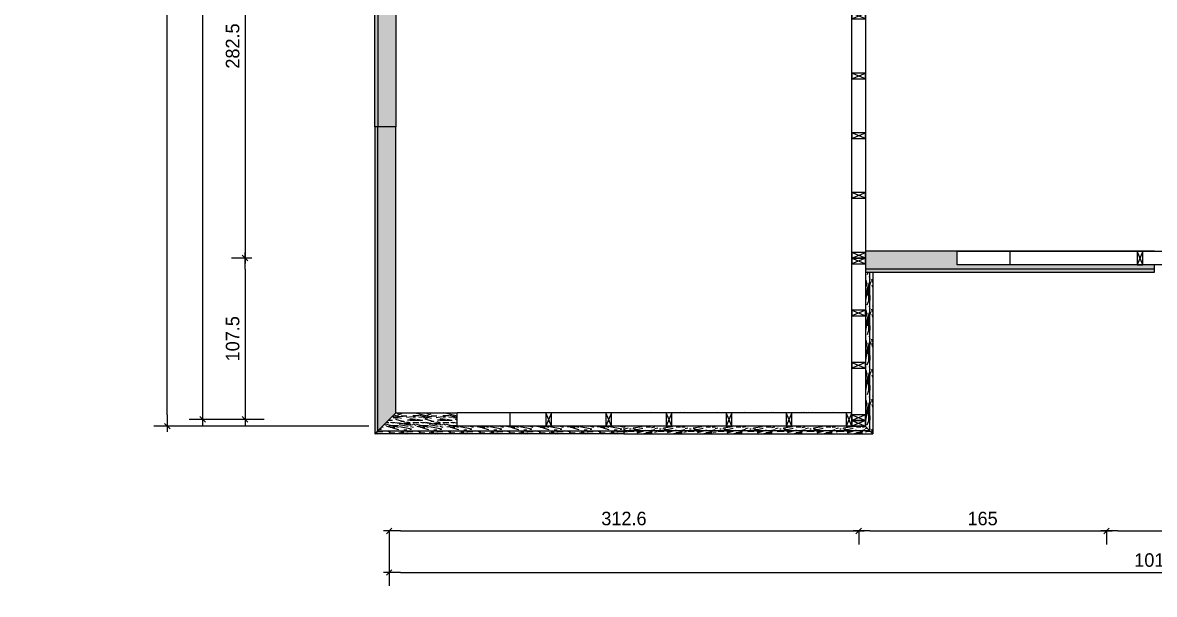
# Model space of a CAD drawing. Header units: millimetres. Extents: x 19458 to 19711, y 4351 to 4752.
# Drawn here: x 19509.99 to 19517.52, y 4514.67 to 4518.48 of the extents above; entities that cross this region are included whole.
import ezdxf

# ---------------------------------------------------------------- set-up
doc = ezdxf.new("R2010")
doc.units = ezdxf.units.MM
doc.set_wipeout_variables(frame=1)
for name, color, linetype in [('0 @ 0.5', 7, 'Continuous'), ('BOTAGUAS', 8, 'Continuous'), ('cotas', 1, 'Continuous'), ('cotas @ 400', 1, 'Continuous'), ('cotas @ 500', 1, 'Continuous'), ('PANELES PARED', 8, 'Continuous')]:
    doc.layers.add(name, color=color, linetype=linetype)
doc.styles.add('century gothic', font='GOTHIC.TTF')
doc.styles.add('COTAS SMC', font='GOTHIC.TTF')
doc.dimstyles.new('ANOTATIVE 100 SMCONSTRUCCIONES', dxfattribs={"dimscale": 0, "dimtxt": 0.18, "dimasz": 0.15, "dimexe": 0.18, "dimexo": 0.09, "dimgap": 0.1, "dimtad": 1, "dimzin": 0, "dimdsep": 46, "dimtxsty": 'century gothic', "dimblk1": 'FLECHA1', "dimblk2": 'FLECHA1', "dimsah": 1, "dimcen": 0.18, "dimdle": 0.075, "dimclrd": 1, "dimclre": 1, "dimclrt": 2, "dimaunit": 1, "dimadec": 0, "dimazin": 0, "dimtfac": 0.75, "dimtix": 1, "dimtmove": 2, "dimatfit": 3, "dimfxl": 0.09, "dimtvp": 1.5, "dimtfill": 1, "dimtolj": 1, "dimtzin": 0, "dimarcsym": 0})
doc.dimstyles.new('ANOTATIVE CM SMCONSTRUCCIONES', dxfattribs={"dimscale": 0, "dimtxt": 0.18, "dimasz": 0.15, "dimexe": 0.18, "dimexo": 0.18, "dimgap": 0.07, "dimtad": 1, "dimdec": 1, "dimlfac": 100, "dimdsep": 46, "dimtxsty": 'century gothic', "dimblk1": 'FLECHA1', "dimblk2": 'FLECHA1', "dimsah": 1, "dimcen": 0.18, "dimdle": 0.075, "dimclrd": 1, "dimclre": 1, "dimclrt": 2, "dimaunit": 1, "dimadec": 0, "dimazin": 2, "dimtfac": 0.75, "dimtdec": 1, "dimtix": 1, "dimtmove": 2, "dimatfit": 3, "dimfxl": 0.09, "dimtvp": 1.5, "dimtfill": 1, "dimtolj": 1, "dimtzin": 0, "dimarcsym": 0})
doc.dimstyles.new('PIES SMCONSTRUCCIONES', dxfattribs={"dimscale": 0, "dimtxt": 0.18, "dimasz": 0.2, "dimexe": 0.18, "dimexo": 0, "dimgap": 0.1, "dimtad": 1, "dimdec": 0, "dimlfac": 39.370079, "dimzin": 0, "dimdsep": 46, "dimlunit": 4, "dimtxsty": 'COTAS SMC', "dimblk1": 'FLECHA1', "dimblk2": 'FLECHA1', "dimsah": 1, "dimcen": 0.2, "dimdle": 0.075, "dimclrd": 1, "dimclre": 1, "dimclrt": 2, "dimaunit": 1, "dimadec": 0, "dimazin": 0, "dimtfac": 0.75, "dimtdec": 0, "dimtix": 1, "dimtmove": 2, "dimatfit": 3, "dimfxl": 0.09, "dimtvp": 1.5, "dimtfill": 1, "dimtolj": 1, "dimtzin": 0, "dimarcsym": 0})
pattern_1 = [(0, (31.14303, 0.156), (0, 0.2), [0.04, -0.16]), (8.9726, (31.145034, 0.048), (1.200000005876, 0.199999525118), [0.0384708, -3.8086058]), (5.7105, (31.143034, 0.06), (1.800000034755, 0.19999710144), [0.0401996, -1.9697752]), (344.5779, (31.1430343, 0.12), (2.1999999038893, -0.5999974677634), [0.0601664, -5.9564754]), (353.6599, (31.147034, 0.186), (0.200000063208, 4.086e-07), [0.0362216, -1.7748552]), (345.0686, (31.153034, 0.072), (0.799999998317, -0.199999673879), [0.0310484, -3.0737864]), (348.6901, (31.083034, 0.188), (0.2000000583, 7.413e-08), [0.0815844, -0.9382194]), (5.7105, (31.145034, 0.03), (1.800000034755, 0.19999710144), [0.0200998, -1.989875]), (0, (31.14303, 0.114), (0, 0.2), [0.02, -0.18]), (0, (31.10303, 0.138), (0, 0.2), [0.06, -0.14]), (11.3099, (31.143034, 0.168), (0.79999995433, 0.19999948721), [0.020396, -0.9994078]), (2.7263, (31.123034, 0.094), (4.0000000589947, 0.1999992035454), [0.0420476, -4.1627116]), (352.4054, (31.133034, 0.088), (1.599999971597, -0.19999873671), [0.0302654, -2.9962834]), (0, (31.12303, 0.012), (0, 0.2), [0.04, -0.16]), (358.8309, (31.1030343, 0.002), (0.2000000366479, 1.5360345e-07), [0.0980204, -9.70402]), (0, (31.10303, 0.152), (0, 0.2), [0.02, -0.18]), (0, (31.12303, 0.168), (0, 0.2), [0.02, -0.18]), (0, (31.03303, 0.186), (0, 0.2), [0.03, -0.17]), (350.5377, (31.087034, 0.196), (0.200000015444, 7.752e-08), [0.0608276, -1.1557248]), (0, (31.02303, 0.196), (0, 0.2), [0.04, -0.16]), (0, (31.00103, 0.016), (0, 0.2), [0.022, -0.178]), (0, (31.10303, 0.026), (0, 0.2), [0.02, -0.18]), (0, (31.00103, 0.032), (0, 0.2), [0.042, -0.158]), (5.4403, (31.103034, 0.044), (1.9999999402303, 0.199998956714), [0.04219, -4.1768144]), (0, (31.10503, 0.06), (0, 0.2), [0.038, -0.162]), (0, (31.00103, 0.064), (0, 0.2), [0.022, -0.178]), (358.8309, (31.0250343, 0.096), (0.2000000366479, 1.5360345e-07), [0.0980204, -9.70402]), (0, (31.04303, 0.114), (0, 0.2), [0.02, -0.18]), (0, (31.02303, 0.12), (0, 0.2), [0.02, -0.18]), (0, (31.10303, 0.12), (0, 0.2), [0.04, -0.16]), (0, (31.06303, 0.124), (0, 0.2), [0.02, -0.18]), (0, (31.02303, 0.148), (0, 0.2), [0.04, -0.16]), (19.6538, (31.077034, 0.064), (2.200000050424, 0.79999891494), [0.0297322, -2.9434812]), (11.3099, (31.043034, 0.12), (0.79999995433, 0.19999948721), [0.020396, -0.9994078]), (11.3099, (31.123034, 0.11), (0.79999995433, 0.19999948721), [0.020396, -0.9994078]), (5.7105, (31.063034, 0.186), (1.800000034755, 0.19999710144), [0.0200998, -1.989875]), (349.6952, (31.001034, 0.2), (1.199999995396, -0.19999893933), [0.0223606, -2.213707]), (348.6901, (31.023034, 0.016), (0.2000000583, 7.413e-08), [0.020396, -0.9994078]), (90, (31.04303, 0.012), (-0.2, 1e-17), [0, -0.2]), (346.6076, (31.001034, 0.124), (3.400000044994, -0.7999939065965), [0.043174, -4.2742308]), (11.3099, (31.123034, 0.152), (0.79999995433, 0.19999948721), [0.020396, -0.9994078]), (10.3048, (31.123034, 0.026), (0.999999957606, 0.199999208868), [0.0223606, -2.213707]), (348.6901, (31.063034, 0.114), (0.2000000583, 7.413e-08), [0.020396, -0.9994078]), (348.6901, (31.083034, 0.124), (0.2000000583, 7.413e-08), [0.020396, -0.9994078]), (341.5651, (31.001034, 0.104), (0.19999995825, 2.3367e-07), [0.0252982, -0.6071572]), (345.9638, (31.023034, 0.172), (0.19999992115, 2.4875e-07), [0.0824622, -0.7421588]), (343.3008, (31.063034, 0.186), (1.399999991533, -0.39999874641), [0.0626418, -2.025419]), (0, (31.06303, 0.196), (0, 0.2), [0.024, -0.176]), (345.9638, (31.043034, 0.032), (0.19999992115, 2.4875e-07), [0.0824622, -0.7421588]), (345.9638, (31.023034, 0.046), (0.19999992115, 2.4875e-07), [0.0824622, -0.7421588]), (345.9638, (31.023034, 0.064), (0.19999992115, 2.4875e-07), [0.0824622, -0.7421588]), (349.6952, (31.001034, 0.152), (1.199999995396, -0.19999893933), [0.0223606, -2.213707]), (345.9638, (31.063034, 0.148), (0.19999992115, 2.4875e-07), [0.041231, -0.78339]), (349.6952, (31.001034, 0.088), (1.199999995396, -0.19999893933), [0.0223606, -2.213707]), (357.6141, (31.105034, 0.074), (0.199999989185, 2.452822e-07), [0.0480416, -4.756123]), (349.6952, (31.083034, 0.11), (1.199999995396, -0.19999893933), [0.0223606, -2.213707]), (12.5288, (31.105034, 0.106), (0.800000095695, 0.199999860747), [0.018439, -1.8254698]), (349.5626, (31.0010343, 0.078), (2.199999936494, -0.3999970687047), [0.0772788, -7.650591]), (351.8699, (31.077034, 0.064), (0.199999892184, -4.835e-08), [0.0282842, -1.3859292]), (4.7636, (31.023034, 0.084), (2.199999989955, 0.199998289923), [0.0481664, -2.3601524]), (0, (31.07103, 0.088), (0, 0.2), [0.062, -0.138]), (344.7449, (31.001034, 0.178), (0.799999942428, -0.199999664289), [0.0228036, -2.2575472]), (350.5377, (31.043034, 0.012), (0.200000015444, 7.752e-08), [0.0608276, -1.1557248]), (340.0169, (31.001034, 0.054), (0.599999976081, -0.19999986488), [0.0234094, -2.3175304]), (0, (31.16303, 0.172), (0, 0.2), [0.01, -0.19]), (0, (31.16303, 0.084), (0, 0.2), [0.02, -0.18]), (11.3099, (31.163034, 0.012), (0.79999995433, 0.19999948721), [0.020396, -0.9994078]), (0, (31.16503, 0.032), (0, 0.2), [0.036, -0.164]), (343.3008, (31.163034, 0.138), (1.399999991533, -0.39999874641), [0.0208806, -2.0671802]), (348.0207, (31.1650343, 0.096), (3.7999999222511, -0.8002195416064), [0.0368014, -6.7101288]), (90, (31.16303, 0.012), (-0.2, 1e-17), [0, -0.2]), (0, (31.18303, 0.016), (0, 0.2), [0.018, -0.182]), (0, (31.18303, 0.054), (0, 0.2), [0.018, -0.182]), (0, (31.18303, 0.064), (0, 0.2), [0.018, -0.182]), (336.0376, (31.183034, 0.132), (1.400000005486, -0.599997330343), [0.0196978, -1.9500724]), (348.5163, (31.1830343, 0.156), (0.99999999677376, -0.2000310941214), [0.0183676, -13.043105]), (341.5651, (31.183034, 0.084), (0.19999995825, 2.3367e-07), [0.0189736, -0.6134816]), (347.4712, (31.183034, 0.182), (1.000000064082, -0.19999992061), [0.018439, -1.8254698])]

# ---------------------------------------------------------------- blocks, each defined once
blk = doc.blocks.new('FLECHA1')
at = {"color": 4}
blk.add_line((-0.246176, -0.248081), (0.248081, 0.25), dxfattribs=at)
at = {"color": 1}
blk.add_line((-1, 0), (0.496162, 0), dxfattribs=at)
blk = doc.blocks.new('*D509')
at = {"layer": 'cotas', "color": 1, "lineweight": -2, "transparency": 16777216}
for p, q in [((19614.326, 4625.8448), (19614.326, 4700.8448)), ((19570.9836, 4550.8448), (19524.326, 4550.8448)), ((19614.326, 4548.4298), (19614.326, 4550.8448)), ((19570.5339, 4548.4298), (19524.326, 4548.4298)), ((19614.326, 4473.4298), (19614.326, 4398.4298))]:
    blk.add_line(p, q, dxfattribs=at)
at = {"layer": 'Defpoints', "color": 0, "transparency": 16777216}
for p in [(19614.326, 4550.8448), (19615.9836, 4550.8448), (19615.5339, 4548.4298)]:
    blk.add_point(p, dxfattribs=at)
at = {"layer": 'cotas', "color": 1, "lineweight": -2, "transparency": 16777216, "xscale": 75, "yscale": 75, "zscale": 75}
for p, rotation in [((19614.326, 4550.8448), 270), ((19614.326, 4548.4298), 90)]:
    blk.add_blockref('FLECHA1', p, dxfattribs=dict(at, rotation=rotation))
at = {"layer": 'cotas', "color": 2, "transparency": 16777216, "insert": (19517.3376, 4549.6373), "char_height": 90, "attachment_point": 5, "rotation": 90, "style": 'century gothic', "bg_fill": 3, "box_fill_scale": 1.1, "bg_fill_color": 256, "bg_fill_true_color": 13158600, "bg_fill_transparency": 0}
blk.add_mtext('\\A1;2.42', dxfattribs=at)
blk = doc.blocks.new('*D561')
at = {"layer": 'cotas', "color": 1, "lineweight": -2, "transparency": 16777216}
for p, q in [((19614.326, 4610.8448), (19614.326, 4670.8448)), ((19579.9836, 4550.8448), (19542.326, 4550.8448)), ((19614.326, 4548.4298), (19614.326, 4550.8448)), ((19579.5339, 4548.4298), (19542.326, 4548.4298)), ((19614.326, 4488.4298), (19614.326, 4428.4298))]:
    blk.add_line(p, q, dxfattribs=at)
at = {"layer": 'Defpoints', "color": 0, "transparency": 16777216}
for p in [(19614.326, 4550.8448), (19615.9836, 4550.8448), (19615.5339, 4548.4298)]:
    blk.add_point(p, dxfattribs=at)
at = {"layer": 'cotas', "color": 1, "lineweight": -2, "transparency": 16777216, "xscale": 60, "yscale": 60, "zscale": 60}
for p, rotation in [((19614.326, 4550.8448), 270), ((19614.326, 4548.4298), 90)]:
    blk.add_blockref('FLECHA1', p, dxfattribs=dict(at, rotation=rotation))
at = {"layer": 'cotas', "color": 2, "transparency": 16777216, "insert": (19536.7353, 4549.6373), "char_height": 72, "attachment_point": 5, "rotation": 90, "style": 'century gothic', "bg_fill": 3, "box_fill_scale": 1.1, "bg_fill_color": 256, "bg_fill_true_color": 13158600, "bg_fill_transparency": 0}
blk.add_mtext('\\A1;2.42', dxfattribs=at)
blk = doc.blocks.new('*D564')
at = {"layer": 'cotas', "color": 1, "lineweight": -2, "transparency": 16777216}
for p, q in [((19620.0128, 4651.7533), (19620.0128, 4751.7533)), ((19620.4168, 4551.7533), (19530.0128, 4551.7533)), ((19620.0128, 4550.5333), (19620.0128, 4551.7533)), ((19620.4168, 4550.5333), (19530.0128, 4550.5333)), ((19620.0128, 4450.5333), (19620.0128, 4350.5333))]:
    blk.add_line(p, q, dxfattribs=at)
at = {"layer": 'Defpoints', "color": 0, "transparency": 16777216}
for p in [(19620.0128, 4551.7533), (19620.4168, 4551.7533), (19620.4168, 4550.5333)]:
    blk.add_point(p, dxfattribs=at)
at = {"layer": 'cotas', "color": 1, "lineweight": -2, "transparency": 16777216, "xscale": 100, "yscale": 100, "zscale": 100}
for p, rotation in [((19620.0128, 4551.7533), 270), ((19620.0128, 4550.5333), 90)]:
    blk.add_blockref('FLECHA1', p, dxfattribs=dict(at, rotation=rotation))
at = {"layer": 'cotas', "color": 2, "transparency": 16777216, "insert": (19523.8809, 4551.1433), "char_height": 90, "attachment_point": 5, "rotation": 90, "style": 'COTAS SMC', "bg_fill": 3, "box_fill_scale": 1.1, "bg_fill_color": 256, "bg_fill_true_color": 13158600, "bg_fill_transparency": 0}
blk.add_mtext("\\A1;4'", dxfattribs=at)
blk = doc.blocks.new('*D614')
at = {"layer": 'cotas', "color": 1, "lineweight": -2, "transparency": 16777216}
for p, q in [((19620.0128, 4631.7533), (19620.0128, 4711.7533)), ((19620.4168, 4551.7533), (19548.0128, 4551.7533)), ((19620.0128, 4550.5333), (19620.0128, 4551.7533)), ((19620.4168, 4550.5333), (19548.0128, 4550.5333)), ((19620.0128, 4470.5333), (19620.0128, 4390.5333))]:
    blk.add_line(p, q, dxfattribs=at)
at = {"layer": 'Defpoints', "color": 0, "transparency": 16777216}
for p in [(19620.0128, 4551.7533), (19620.4168, 4551.7533), (19620.4168, 4550.5333)]:
    blk.add_point(p, dxfattribs=at)
at = {"layer": 'cotas', "color": 1, "lineweight": -2, "transparency": 16777216, "xscale": 80, "yscale": 80, "zscale": 80}
for p, rotation in [((19620.0128, 4551.7533), 270), ((19620.0128, 4550.5333), 90)]:
    blk.add_blockref('FLECHA1', p, dxfattribs=dict(at, rotation=rotation))
at = {"layer": 'cotas', "color": 2, "transparency": 16777216, "insert": (19543.1073, 4551.1433), "char_height": 72, "attachment_point": 5, "rotation": 90, "style": 'COTAS SMC', "bg_fill": 3, "box_fill_scale": 1.1, "bg_fill_color": 256, "bg_fill_true_color": 13158600, "bg_fill_transparency": 0}
blk.add_mtext("\\A1;4'", dxfattribs=at)
blk = doc.blocks.new('*D767')
at = {"color": 1, "lineweight": -2, "transparency": 16777216}
for p, q in [((19511.5074, 4519.7375), (19511.3761, 4519.7375)), ((19511.4661, 4519.6625), (19511.4661, 4516.9875)), ((19511.5103, 4516.9125), (19511.3761, 4516.9125))]:
    blk.add_line(p, q, dxfattribs=at)
at = {"layer": 'Defpoints', "color": 0, "transparency": 16777216}
for p in [(19511.5974, 4519.7375), (19511.4661, 4516.9125), (19511.6003, 4516.9125)]:
    blk.add_point(p, dxfattribs=at)
at = {"color": 1, "lineweight": -2, "transparency": 16777216, "xscale": 0.075, "yscale": 0.075, "zscale": 0.075}
for p, rotation in [((19511.4661, 4519.7375), 90), ((19511.4661, 4516.9125), 270)]:
    blk.add_blockref('FLECHA1', p, dxfattribs=dict(at, rotation=rotation))
at = {"color": 2, "transparency": 16777216, "insert": (19511.3838, 4518.325), "char_height": 0.09, "attachment_point": 5, "rotation": 90, "style": 'century gothic', "bg_fill": 3, "box_fill_scale": 1.1, "bg_fill_color": 256, "bg_fill_true_color": 13158600, "bg_fill_transparency": 0}
blk.add_mtext('\\A1;282.5', dxfattribs=at)
blk = doc.blocks.new('*D768')
at = {"color": 1, "lineweight": -2, "transparency": 16777216}
for p, q in [((19511.5103, 4516.9125), (19511.3761, 4516.9125)), ((19511.4661, 4516.8375), (19511.4661, 4515.9125)), ((19511.5927, 4515.8375), (19511.3761, 4515.8375))]:
    blk.add_line(p, q, dxfattribs=at)
at = {"layer": 'Defpoints', "color": 0, "transparency": 16777216}
for p in [(19511.6003, 4516.9125), (19511.4661, 4515.8375), (19511.6827, 4515.8375)]:
    blk.add_point(p, dxfattribs=at)
at = {"color": 1, "lineweight": -2, "transparency": 16777216, "xscale": 0.075, "yscale": 0.075, "zscale": 0.075}
for p, rotation in [((19511.4661, 4516.9125), 90), ((19511.4661, 4515.8375), 270)]:
    blk.add_blockref('FLECHA1', p, dxfattribs=dict(at, rotation=rotation))
at = {"color": 2, "transparency": 16777216, "insert": (19511.3838, 4516.375), "char_height": 0.09, "attachment_point": 5, "rotation": 90, "style": 'century gothic', "bg_fill": 3, "box_fill_scale": 1.1, "bg_fill_color": 256, "bg_fill_true_color": 13158600, "bg_fill_transparency": 0}
blk.add_mtext('\\A1;107.5', dxfattribs=at)
blk = doc.blocks.new('*D769')
at = {"color": 1, "lineweight": -2, "transparency": 16777216}
for p, q in [((19511.5424, 4522.1759), (19511.0937, 4522.1759)), ((19511.1837, 4522.1009), (19511.1837, 4515.9125)), ((19511.5424, 4515.8375), (19511.0937, 4515.8375))]:
    blk.add_line(p, q, dxfattribs=at)
at = {"layer": 'Defpoints', "color": 0, "transparency": 16777216}
for p in [(19511.6324, 4522.1759), (19511.1837, 4515.8375), (19511.6324, 4515.8375)]:
    blk.add_point(p, dxfattribs=at)
at = {"color": 1, "lineweight": -2, "transparency": 16777216, "xscale": 0.075, "yscale": 0.075, "zscale": 0.075}
for p, rotation in [((19511.1837, 4522.1759), 90), ((19511.1837, 4515.8375), 270)]:
    blk.add_blockref('FLECHA1', p, dxfattribs=dict(at, rotation=rotation))
at = {"color": 2, "transparency": 16777216, "insert": (19511.1014, 4519.0067), "char_height": 0.09, "attachment_point": 5, "rotation": 90, "style": 'century gothic', "bg_fill": 3, "box_fill_scale": 1.1, "bg_fill_color": 256, "bg_fill_true_color": 13158600, "bg_fill_transparency": 0}
blk.add_mtext('\\A1;633.8', dxfattribs=at)
blk = doc.blocks.new('*D770')
at = {"color": 1, "lineweight": -2, "transparency": 16777216}
for p, q in [((19512.4259, 4515.0891), (19512.4259, 4515.0046)), ((19512.5009, 4515.0946), (19515.4771, 4515.0946)), ((19515.5521, 4515.0891), (19515.5521, 4515.0046))]:
    blk.add_line(p, q, dxfattribs=at)
at = {"layer": 'Defpoints', "color": 0, "transparency": 16777216}
for p in [(19512.4259, 4515.1791), (19515.5521, 4515.1791), (19515.5521, 4515.0946)]:
    blk.add_point(p, dxfattribs=at)
at = {"color": 1, "lineweight": -2, "transparency": 16777216, "xscale": 0.075, "yscale": 0.075, "zscale": 0.075, "rotation": 180}
blk.add_blockref('FLECHA1', (19512.4259, 4515.0946), dxfattribs=at)
at = {"color": 1, "lineweight": -2, "transparency": 16777216, "xscale": 0.075, "yscale": 0.075, "zscale": 0.075}
blk.add_blockref('FLECHA1', (19515.5521, 4515.0946), dxfattribs=at)
at = {"color": 2, "transparency": 16777216, "insert": (19513.989, 4515.1768), "char_height": 0.09, "attachment_point": 5, "style": 'century gothic', "bg_fill": 3, "box_fill_scale": 1.1, "bg_fill_color": 256, "bg_fill_true_color": 13158600, "bg_fill_transparency": 0}
blk.add_mtext('\\A1;312.6', dxfattribs=at)
blk = doc.blocks.new('*D771')
at = {"color": 1, "lineweight": -2, "transparency": 16777216}
for p, q in [((19515.5521, 4515.0891), (19515.5521, 4515.0046)), ((19515.6271, 4515.0946), (19517.1271, 4515.0946)), ((19517.2021, 4515.0994), (19517.2021, 4515.0046))]:
    blk.add_line(p, q, dxfattribs=at)
at = {"layer": 'Defpoints', "color": 0, "transparency": 16777216}
for p in [(19517.2021, 4515.1894), (19515.5521, 4515.1791), (19517.2021, 4515.0946)]:
    blk.add_point(p, dxfattribs=at)
at = {"color": 1, "lineweight": -2, "transparency": 16777216, "xscale": 0.075, "yscale": 0.075, "zscale": 0.075, "rotation": 180}
blk.add_blockref('FLECHA1', (19515.5521, 4515.0946), dxfattribs=at)
at = {"color": 1, "lineweight": -2, "transparency": 16777216, "xscale": 0.075, "yscale": 0.075, "zscale": 0.075}
blk.add_blockref('FLECHA1', (19517.2021, 4515.0946), dxfattribs=at)
at = {"color": 2, "transparency": 16777216, "insert": (19516.3771, 4515.1768), "char_height": 0.09, "attachment_point": 5, "style": 'century gothic', "bg_fill": 3, "box_fill_scale": 1.1, "bg_fill_color": 256, "bg_fill_true_color": 13158600, "bg_fill_transparency": 0}
blk.add_mtext('\\A1;165', dxfattribs=at)
blk = doc.blocks.new('*D772')
at = {"color": 1, "lineweight": -2, "transparency": 16777216}
for p, q in [((19517.2021, 4515.0994), (19517.2021, 4515.0046)), ((19517.2771, 4515.0946), (19519.4146, 4515.0946))]:
    blk.add_line(p, q, dxfattribs=at)
at = {"layer": 'Defpoints', "color": 0, "transparency": 16777216}
for p in [(19517.2021, 4515.1894), (19519.4896, 4515.0946), (19519.4896, 4515.0946)]:
    blk.add_point(p, dxfattribs=at)
at = {"color": 1, "lineweight": -2, "transparency": 16777216, "xscale": 0.075, "yscale": 0.075, "zscale": 0.075, "rotation": 180}
blk.add_blockref('FLECHA1', (19517.2021, 4515.0946), dxfattribs=at)
at = {"color": 1, "lineweight": -2, "transparency": 16777216, "xscale": 0.075, "yscale": 0.075, "zscale": 0.075}
blk.add_blockref('FLECHA1', (19519.4896, 4515.0946), dxfattribs=at)
at = {"color": 2, "transparency": 16777216, "insert": (19518.3458, 4515.1768), "char_height": 0.09, "attachment_point": 5, "style": 'century gothic', "bg_fill": 3, "box_fill_scale": 1.1, "bg_fill_color": 256, "bg_fill_true_color": 13158600, "bg_fill_transparency": 0}
blk.add_mtext('\\A1;228.8', dxfattribs=at)
blk = doc.blocks.new('*D774')
at = {"color": 1, "lineweight": -2, "transparency": 16777216}
for p, q in [((19522.6158, 4515.1494), (19522.6158, 4514.7279)), ((19512.4259, 4515.0891), (19512.4259, 4514.7279)), ((19512.5009, 4514.8179), (19522.5408, 4514.8179))]:
    blk.add_line(p, q, dxfattribs=at)
at = {"layer": 'Defpoints', "color": 0, "transparency": 16777216}
for p in [(19522.6158, 4515.2394), (19512.4259, 4515.1791), (19522.6158, 4514.8179)]:
    blk.add_point(p, dxfattribs=at)
at = {"color": 1, "lineweight": -2, "transparency": 16777216, "xscale": 0.075, "yscale": 0.075, "zscale": 0.075, "rotation": 180}
blk.add_blockref('FLECHA1', (19512.4259, 4514.8179), dxfattribs=at)
at = {"color": 1, "lineweight": -2, "transparency": 16777216, "xscale": 0.075, "yscale": 0.075, "zscale": 0.075}
blk.add_blockref('FLECHA1', (19522.6158, 4514.8179), dxfattribs=at)
at = {"color": 2, "transparency": 16777216, "insert": (19517.5209, 4514.9001), "char_height": 0.09, "attachment_point": 5, "style": 'century gothic', "bg_fill": 3, "box_fill_scale": 1.1, "bg_fill_color": 256, "bg_fill_true_color": 13158600, "bg_fill_transparency": 0}
blk.add_mtext('\\A1;1019', dxfattribs=at)
blk = doc.blocks.new('*D758')
at = {"color": 1, "lineweight": -2, "transparency": 16777216}
for p, q in [((19512.2909, 4522.2209), (19510.8586, 4522.2209)), ((19510.9486, 4515.8675), (19510.9486, 4522.1459)), ((19512.2909, 4515.7925), (19510.8586, 4515.7925))]:
    blk.add_line(p, q, dxfattribs=at)
at = {"layer": 'Defpoints', "color": 0, "transparency": 16777216}
for p in [(19510.9486, 4522.2209), (19512.3809, 4522.2209), (19512.3809, 4515.7925)]:
    blk.add_point(p, dxfattribs=at)
at = {"color": 1, "lineweight": -2, "transparency": 16777216, "xscale": 0.075, "yscale": 0.075, "zscale": 0.075}
for p, rotation in [((19510.9486, 4522.2209), 90), ((19510.9486, 4515.7925), 270)]:
    blk.add_blockref('FLECHA1', p, dxfattribs=dict(at, rotation=rotation))
at = {"color": 2, "transparency": 16777216, "insert": (19510.8663, 4519.0067), "char_height": 0.09, "attachment_point": 5, "rotation": 90, "style": 'century gothic', "bg_fill": 3, "box_fill_scale": 1.1, "bg_fill_color": 256, "bg_fill_true_color": 13158600, "bg_fill_transparency": 0}
blk.add_mtext('\\A1;642.8', dxfattribs=at)
blk = doc.blocks.new('B02')
blk.add_wipeout([(19443.983, 4515.7425), (19444.123, 4515.8825), (19445.6411, 4515.8825), (19445.6411, 4515.7425)]).dxf.layer = 'BOTAGUAS'
at = {"layer": 'BOTAGUAS'}
h = blk.add_hatch(dxfattribs=at)
h.set_pattern_fill('MADERA_03', color=250, scale=0.2, pattern_type=2)
h.set_pattern_definition(pattern_1)
h.paths.add_polyline_path([(19443.983, 4515.7425), (19444.123, 4515.8825), (19445.6411, 4515.8825), (19445.6411, 4515.7425)])
blk.add_line((19444.003, 4515.7625), (19445.6411, 4515.7625), dxfattribs=at)
blk.add_lwpolyline([(19443.983, 4515.7425), (19444.123, 4515.8825), (19445.6411, 4515.8825), (19445.6411, 4515.7425)], close=True, dxfattribs=at)
blk = doc.blocks.new('B03')
blk.add_wipeout([(19447.2492, 4516.8675), (19447.2992, 4516.8675), (19447.2992, 4515.7425), (19447.1592, 4515.8825), (19447.1592, 4516.9125), (19447.2492, 4516.9125)]).dxf.layer = 'BOTAGUAS'
at = {"layer": 'BOTAGUAS'}
h = blk.add_hatch(dxfattribs=at)
h.set_pattern_fill('MADERA_03', color=250, scale=0.2, angle=90, pattern_type=2)
h.set_pattern_definition([(90, (12.65866, 0.142), (-0.2, 1e-17), [0.04, -0.16]), (98.9726, (12.766661, 0.144), (-0.199999525118, 1.200000005876), [0.0384708, -3.8086058]), (95.7105, (12.754661, 0.142), (-0.19999710144, 1.800000034755), [0.0401996, -1.9697752]), (74.5779, (12.694661, 0.142), (0.5999974677634, 2.1999999038893), [0.0601664, -5.9564754]), (83.6599, (12.62866, 0.146), (-4.086e-07, 0.200000063208), [0.0362216, -1.7748552]), (75.0686, (12.742661, 0.152), (0.199999673879, 0.799999998317), [0.0310484, -3.0737864]), (78.6901, (12.62666, 0.082), (-7.413e-08, 0.2000000583), [0.0815844, -0.9382194]), (95.7105, (12.784661, 0.144), (-0.19999710144, 1.800000034755), [0.0200998, -1.989875]), (90, (12.70066, 0.142), (-0.2, 1e-17), [0.02, -0.18]), (90, (12.67666, 0.102), (-0.2, 1e-17), [0.06, -0.14]), (101.3099, (12.64666, 0.142), (-0.19999948721, 0.79999995433), [0.020396, -0.9994078]), (92.7263, (12.720661, 0.122), (-0.1999992035454, 4.0000000589947), [0.0420476, -4.1627116]), (82.4054, (12.726661, 0.132), (0.19999873671, 1.599999971597), [0.0302654, -2.9962834]), (90, (12.80266, 0.122), (-0.2, 1e-17), [0.04, -0.16]), (88.8309, (12.812661, 0.102), (-1.5360345e-07, 0.2000000366479), [0.0980204, -9.70402]), (90, (12.66266, 0.102), (-0.2, 1e-17), [0.02, -0.18]), (90, (12.64666, 0.122), (-0.2, 1e-17), [0.02, -0.18]), (90, (12.62866, 0.032), (-0.2, 1e-17), [0.03, -0.17]), (80.5377, (12.61866, 0.086), (-7.752e-08, 0.200000015444), [0.0608276, -1.1557248]), (90, (12.61866, 0.022), (-0.2, 1e-17), [0.04, -0.16]), (90, (12.79866, 1e-18), (-0.2, 1e-17), [0.022, -0.178]), (90, (12.78866, 0.102), (-0.2, 1e-17), [0.02, -0.18]), (90, (12.78266, 2e-18), (-0.2, 1e-17), [0.042, -0.158]), (95.4403, (12.770661, 0.102), (-0.199998956714, 1.9999999402303), [0.04219, -4.1768144]), (90, (12.75466, 0.104), (-0.2, 1e-17), [0.038, -0.162]), (90, (12.75066, 4e-18), (-0.2, 1e-17), [0.022, -0.178]), (88.8309, (12.718661, 0.024), (-1.5360345e-07, 0.2000000366479), [0.0980204, -9.70402]), (90, (12.70066, 0.042), (-0.2, 1e-17), [0.02, -0.18]), (90, (12.69466, 0.022), (-0.2, 1e-17), [0.02, -0.18]), (90, (12.69466, 0.102), (-0.2, 1e-17), [0.04, -0.16]), (90, (12.69066, 0.062), (-0.2, 1e-17), [0.02, -0.18]), (90, (12.66666, 0.022), (-0.2, 1e-17), [0.04, -0.16]), (109.6538, (12.750661, 0.076), (-0.79999891494, 2.200000050424), [0.0297322, -2.9434812]), (101.3099, (12.69466, 0.042), (-0.19999948721, 0.79999995433), [0.020396, -0.9994078]), (101.3099, (12.70466, 0.122), (-0.19999948721, 0.79999995433), [0.020396, -0.9994078]), (95.7105, (12.628661, 0.062), (-0.19999710144, 1.800000034755), [0.0200998, -1.989875]), (79.6952, (12.614661, 1e-17), (0.19999893933, 1.199999995396), [0.0223606, -2.213707]), (78.6901, (12.79866, 0.022), (-7.413e-08, 0.2000000583), [0.020396, -0.9994078]), (180, (12.80266, 0.042), (-2e-17, -0.2), [0, -0.2]), (76.6076, (12.690661, 8e-18), (0.7999939065965, 3.400000044994), [0.043174, -4.2742308]), (101.3099, (12.66266, 0.122), (-0.19999948721, 0.79999995433), [0.020396, -0.9994078]), (100.3048, (12.788661, 0.122), (-0.199999208868, 0.999999957606), [0.0223606, -2.213707]), (78.6901, (12.70066, 0.062), (-7.413e-08, 0.2000000583), [0.020396, -0.9994078]), (78.6901, (12.69066, 0.082), (-7.413e-08, 0.2000000583), [0.020396, -0.9994078]), (71.5651, (12.71066, 6e-18), (-2.3367e-07, 0.19999995825), [0.0252982, -0.6071572]), (75.9638, (12.64266, 0.022), (-2.4875e-07, 0.19999992115), [0.0824622, -0.7421588]), (73.3008, (12.628661, 0.062), (0.39999874641, 1.399999991533), [0.0626418, -2.025419]), (90, (12.61866, 0.062), (-0.2, 1e-17), [0.024, -0.176]), (75.9638, (12.78266, 0.042), (-2.4875e-07, 0.19999992115), [0.0824622, -0.7421588]), (75.9638, (12.76866, 0.022), (-2.4875e-07, 0.19999992115), [0.0824622, -0.7421588]), (75.9638, (12.75066, 0.022), (-2.4875e-07, 0.19999992115), [0.0824622, -0.7421588]), (79.6952, (12.662661, 9e-18), (0.19999893933, 1.199999995396), [0.0223606, -2.213707]), (75.9638, (12.66666, 0.062), (-2.4875e-07, 0.19999992115), [0.041231, -0.78339]), (79.6952, (12.726661, 5e-18), (0.19999893933, 1.199999995396), [0.0223606, -2.213707]), (87.6141, (12.740661, 0.104), (-2.452822e-07, 0.199999989185), [0.0480416, -4.756123]), (79.6952, (12.704661, 0.082), (0.19999893933, 1.199999995396), [0.0223606, -2.213707]), (102.5288, (12.70866, 0.104), (-0.199999860747, 0.800000095695), [0.018439, -1.8254698]), (79.5626, (12.736661, 5e-18), (0.3999970687047, 2.199999936494), [0.0772788, -7.650591]), (81.8699, (12.75066, 0.076), (4.835e-08, 0.199999892184), [0.0282842, -1.3859292]), (94.7636, (12.730661, 0.022), (-0.199998289923, 2.199999989955), [0.0481664, -2.3601524]), (90, (12.72666, 0.07), (-0.2, 1e-17), [0.062, -0.138]), (74.7449, (12.636661, 1e-17), (0.199999664289, 0.799999942428), [0.0228036, -2.2575472]), (80.5377, (12.80266, 0.042), (-7.752e-08, 0.200000015444), [0.0608276, -1.1557248]), (70.0169, (12.760661, 3e-18), (0.19999986488, 0.599999976081), [0.0234094, -2.3175304]), (90, (12.64266, 0.162), (-0.2, 1e-17), [0.01, -0.19]), (90, (12.73066, 0.162), (-0.2, 1e-17), [0.02, -0.18]), (101.3099, (12.80266, 0.162), (-0.19999948721, 0.79999995433), [0.020396, -0.9994078]), (90, (12.78266, 0.164), (-0.2, 1e-17), [0.036, -0.164]), (73.3008, (12.676661, 0.162), (0.39999874641, 1.399999991533), [0.0208806, -2.0671802]), (78.0207, (12.718661, 0.164), (0.8002195416064, 3.7999999222511), [0.0368014, -6.7101288]), (180, (12.80266, 0.162), (-2e-17, -0.2), [0, -0.2]), (90, (12.79866, 0.182), (-0.2, 1e-17), [0.018, -0.182]), (90, (12.76066, 0.182), (-0.2, 1e-17), [0.018, -0.182]), (90, (12.75066, 0.182), (-0.2, 1e-17), [0.018, -0.182]), (66.0376, (12.682661, 0.182), (0.599997330343, 1.400000005486), [0.0196978, -1.9500724]), (78.5163, (12.658661, 0.182), (0.2000310941214, 0.99999999677376), [0.0183676, -13.043105]), (71.5651, (12.73066, 0.182), (-2.3367e-07, 0.19999995825), [0.0189736, -0.6134816]), (77.4712, (12.63266, 0.182), (0.19999992061, 1.000000064082), [0.018439, -1.8254698])])
h.paths.add_polyline_path([(19447.2492, 4516.8675), (19447.2992, 4516.8675), (19447.2992, 4515.7425), (19447.1592, 4515.8825), (19447.1592, 4516.9125), (19447.2492, 4516.9125)])
blk.add_line((19447.2792, 4515.7625), (19447.2792, 4516.8675), dxfattribs=at)
blk.add_lwpolyline([(19447.2492, 4516.8675), (19447.2992, 4516.8675), (19447.2992, 4515.7425), (19447.1592, 4515.8825), (19447.1592, 4516.9125), (19447.2492, 4516.9125)], close=True, dxfattribs=at)
blk = doc.blocks.new('PZ1')
at = {"layer": 'PANELES PARED'}
for p, q in [((19503.9863, 4507.8495), (19504.0243, 4507.7595)), ((19503.9863, 4507.7595), (19504.0243, 4507.8495))]:
    blk.add_line(p, q, dxfattribs=at)
blk.add_lwpolyline([(19503.9863, 4507.7595), (19504.0243, 4507.7595), (19504.0243, 4507.8495), (19503.9863, 4507.8495)], close=True, dxfattribs=at)
blk = doc.blocks.new('MJKU')
blk.add_wipeout([(19510.829, 4524.6077), (19513.4568, 4524.6077), (19513.4568, 4524.5177), (19510.829, 4524.5177)]).dxf.layer = 'PANELES PARED'
at = {"layer": 'PANELES PARED'}
blk.add_line((19513.1074, 4524.5177), (19513.1074, 4524.6077), dxfattribs=at)
blk.add_lwpolyline([(19510.829, 4524.6077), (19513.4568, 4524.6077), (19513.4568, 4524.5177), (19510.829, 4524.5177)], close=True, dxfattribs=at)
for p in [(6.8427, 16.7583), (7.2427, 16.7583), (7.6427, 16.7583), (8.0427, 16.7583), (8.4427, 16.7583), (8.8427, 16.7583)]:
    blk.add_blockref('PZ1', p)
blk = doc.blocks.new('MKJT')
blk.add_wipeout([(19515.4568, 4524.6077), (19516.5768, 4524.6077), (19516.5768, 4524.5177), (19515.4568, 4524.5177)]).dxf.layer = 'PANELES PARED'
at = {"layer": 'PANELES PARED'}
blk.add_lwpolyline([(19515.4568, 4524.6077), (19516.5768, 4524.6077), (19516.5768, 4524.5177), (19515.4568, 4524.5177)], close=True, dxfattribs=at)
for p in [(11.4705, 16.7583), (11.8185, 16.7583), (12.1665, 16.7583), (12.5145, 16.7583), (12.5525, 16.7583)]:
    blk.add_blockref('PZ1', p)
blk = doc.blocks.new('B08')
blk.add_wipeout([(19476.2108, 4516.8175), (19476.2108, 4516.9575), (19474.2871, 4516.9575), (19474.2871, 4516.8175)]).dxf.layer = 'BOTAGUAS'
at = {"layer": 'BOTAGUAS'}
h = blk.add_hatch(dxfattribs=at)
h.set_pattern_fill('MADERA_03', color=250, scale=0.2, pattern_type=2)
h.set_pattern_definition(pattern_1)
h.paths.add_polyline_path([(19476.2108, 4516.8175), (19476.2108, 4516.9575), (19474.2871, 4516.9575), (19474.2871, 4516.8175)])
blk.add_line((19476.2108, 4516.8375), (19474.2871, 4516.8375), dxfattribs=at)
blk.add_lwpolyline([(19476.2108, 4516.8175), (19476.2108, 4516.9575), (19474.2871, 4516.9575), (19474.2871, 4516.8175)], close=True, dxfattribs=at)
blk = doc.blocks.new('NJMH')
blk.add_wipeout([(19505.5924, 4524.6077), (19508.829, 4524.6077), (19508.829, 4524.5177), (19505.5924, 4524.5177)]).dxf.layer = 'PANELES PARED'
at = {"layer": 'PANELES PARED'}
blk.add_line((19508.4796, 4524.5177), (19508.4796, 4524.6077), dxfattribs=at)
blk.add_lwpolyline([(19505.5924, 4524.6077), (19508.829, 4524.6077), (19508.829, 4524.5177), (19505.5924, 4524.5177)], close=True, dxfattribs=at)
for p in [(1.6061, 16.7583), (2.0061, 16.7583), (2.4061, 16.7583), (2.8061, 16.7583), (3.2061, 16.7583), (3.6061, 16.7583)]:
    blk.add_blockref('PZ1', p)
blk = doc.blocks.new('B01')
blk.add_wipeout([(19443.983, 4515.7425), (19444.123, 4515.8825), (19444.123, 4517.7875), (19443.983, 4517.7875)]).dxf.layer = 'BOTAGUAS'
at = {"layer": 'BOTAGUAS'}
h = blk.add_hatch(dxfattribs=at)
h.set_pattern_fill('MADERA_03', color=250, scale=0.2, angle=90, pattern_type=2)
h.set_pattern_definition([(90, (-0.156, 0.142), (-0.2, 1e-17), [0.04, -0.16]), (98.9726, (-0.048, 0.144), (-0.199999525118, 1.200000005876), [0.0384708, -3.8086058]), (95.7105, (-0.06, 0.142), (-0.19999710144, 1.800000034755), [0.0401996, -1.9697752]), (74.5779, (-0.12, 0.142), (0.5999974677634, 2.1999999038893), [0.0601664, -5.9564754]), (83.6599, (-0.186, 0.146), (-4.086e-07, 0.200000063208), [0.0362216, -1.7748552]), (75.0686, (-0.072, 0.152), (0.199999673879, 0.799999998317), [0.0310484, -3.0737864]), (78.6901, (-0.188, 0.082), (-7.413e-08, 0.2000000583), [0.0815844, -0.9382194]), (95.7105, (-0.03, 0.144), (-0.19999710144, 1.800000034755), [0.0200998, -1.989875]), (90, (-0.114, 0.142), (-0.2, 1e-17), [0.02, -0.18]), (90, (-0.138, 0.102), (-0.2, 1e-17), [0.06, -0.14]), (101.3099, (-0.168, 0.142), (-0.19999948721, 0.79999995433), [0.020396, -0.9994078]), (92.7263, (-0.094, 0.122), (-0.1999992035454, 4.0000000589947), [0.0420476, -4.1627116]), (82.4054, (-0.088, 0.132), (0.19999873671, 1.599999971597), [0.0302654, -2.9962834]), (90, (-0.012, 0.122), (-0.2, 1e-17), [0.04, -0.16]), (88.8309, (-0.002, 0.102), (-1.5360345e-07, 0.2000000366479), [0.0980204, -9.70402]), (90, (-0.152, 0.102), (-0.2, 1e-17), [0.02, -0.18]), (90, (-0.168, 0.122), (-0.2, 1e-17), [0.02, -0.18]), (90, (-0.186, 0.032), (-0.2, 1e-17), [0.03, -0.17]), (80.5377, (-0.196, 0.086), (-7.752e-08, 0.200000015444), [0.0608276, -1.1557248]), (90, (-0.196, 0.022), (-0.2, 1e-17), [0.04, -0.16]), (90, (-0.016, 1e-18), (-0.2, 1e-17), [0.022, -0.178]), (90, (-0.026, 0.102), (-0.2, 1e-17), [0.02, -0.18]), (90, (-0.032, 2e-18), (-0.2, 1e-17), [0.042, -0.158]), (95.4403, (-0.044, 0.102), (-0.199998956714, 1.9999999402303), [0.04219, -4.1768144]), (90, (-0.06, 0.104), (-0.2, 1e-17), [0.038, -0.162]), (90, (-0.064, 4e-18), (-0.2, 1e-17), [0.022, -0.178]), (88.8309, (-0.096, 0.024), (-1.5360345e-07, 0.2000000366479), [0.0980204, -9.70402]), (90, (-0.114, 0.042), (-0.2, 1e-17), [0.02, -0.18]), (90, (-0.12, 0.022), (-0.2, 1e-17), [0.02, -0.18]), (90, (-0.12, 0.102), (-0.2, 1e-17), [0.04, -0.16]), (90, (-0.124, 0.062), (-0.2, 1e-17), [0.02, -0.18]), (90, (-0.148, 0.022), (-0.2, 1e-17), [0.04, -0.16]), (109.6538, (-0.064, 0.076), (-0.79999891494, 2.200000050424), [0.0297322, -2.9434812]), (101.3099, (-0.12, 0.042), (-0.19999948721, 0.79999995433), [0.020396, -0.9994078]), (101.3099, (-0.11, 0.122), (-0.19999948721, 0.79999995433), [0.020396, -0.9994078]), (95.7105, (-0.186, 0.062), (-0.19999710144, 1.800000034755), [0.0200998, -1.989875]), (79.6952, (-0.2, 1e-17), (0.19999893933, 1.199999995396), [0.0223606, -2.213707]), (78.6901, (-0.016, 0.022), (-7.413e-08, 0.2000000583), [0.020396, -0.9994078]), (180, (-0.012, 0.042), (-2e-17, -0.2), [0, -0.2]), (76.6076, (-0.124, 8e-18), (0.7999939065965, 3.400000044994), [0.043174, -4.2742308]), (101.3099, (-0.152, 0.122), (-0.19999948721, 0.79999995433), [0.020396, -0.9994078]), (100.3048, (-0.026, 0.122), (-0.199999208868, 0.999999957606), [0.0223606, -2.213707]), (78.6901, (-0.114, 0.062), (-7.413e-08, 0.2000000583), [0.020396, -0.9994078]), (78.6901, (-0.124, 0.082), (-7.413e-08, 0.2000000583), [0.020396, -0.9994078]), (71.5651, (-0.104, 6e-18), (-2.3367e-07, 0.19999995825), [0.0252982, -0.6071572]), (75.9638, (-0.172, 0.022), (-2.4875e-07, 0.19999992115), [0.0824622, -0.7421588]), (73.3008, (-0.186, 0.062), (0.39999874641, 1.399999991533), [0.0626418, -2.025419]), (90, (-0.196, 0.062), (-0.2, 1e-17), [0.024, -0.176]), (75.9638, (-0.032, 0.042), (-2.4875e-07, 0.19999992115), [0.0824622, -0.7421588]), (75.9638, (-0.046, 0.022), (-2.4875e-07, 0.19999992115), [0.0824622, -0.7421588]), (75.9638, (-0.064, 0.022), (-2.4875e-07, 0.19999992115), [0.0824622, -0.7421588]), (79.6952, (-0.152, 9e-18), (0.19999893933, 1.199999995396), [0.0223606, -2.213707]), (75.9638, (-0.148, 0.062), (-2.4875e-07, 0.19999992115), [0.041231, -0.78339]), (79.6952, (-0.088, 5e-18), (0.19999893933, 1.199999995396), [0.0223606, -2.213707]), (87.6141, (-0.074, 0.104), (-2.452822e-07, 0.199999989185), [0.0480416, -4.756123]), (79.6952, (-0.11, 0.082), (0.19999893933, 1.199999995396), [0.0223606, -2.213707]), (102.5288, (-0.106, 0.104), (-0.199999860747, 0.800000095695), [0.018439, -1.8254698]), (79.5626, (-0.078, 5e-18), (0.3999970687047, 2.199999936494), [0.0772788, -7.650591]), (81.8699, (-0.064, 0.076), (4.835e-08, 0.199999892184), [0.0282842, -1.3859292]), (94.7636, (-0.084, 0.022), (-0.199998289923, 2.199999989955), [0.0481664, -2.3601524]), (90, (-0.088, 0.07), (-0.2, 1e-17), [0.062, -0.138]), (74.7449, (-0.178, 1e-17), (0.199999664289, 0.799999942428), [0.0228036, -2.2575472]), (80.5377, (-0.012, 0.042), (-7.752e-08, 0.200000015444), [0.0608276, -1.1557248]), (70.0169, (-0.054, 3e-18), (0.19999986488, 0.599999976081), [0.0234094, -2.3175304]), (90, (-0.172, 0.162), (-0.2, 1e-17), [0.01, -0.19]), (90, (-0.084, 0.162), (-0.2, 1e-17), [0.02, -0.18]), (101.3099, (-0.012, 0.162), (-0.19999948721, 0.79999995433), [0.020396, -0.9994078]), (90, (-0.032, 0.164), (-0.2, 1e-17), [0.036, -0.164]), (73.3008, (-0.138, 0.162), (0.39999874641, 1.399999991533), [0.0208806, -2.0671802]), (78.0207, (-0.096, 0.164), (0.8002195416064, 3.7999999222511), [0.0368014, -6.7101288]), (180, (-0.012, 0.162), (-2e-17, -0.2), [0, -0.2]), (90, (-0.016, 0.182), (-0.2, 1e-17), [0.018, -0.182]), (90, (-0.054, 0.182), (-0.2, 1e-17), [0.018, -0.182]), (90, (-0.064, 0.182), (-0.2, 1e-17), [0.018, -0.182]), (66.0376, (-0.132, 0.182), (0.599997330343, 1.400000005486), [0.0196978, -1.9500724]), (78.5163, (-0.156, 0.182), (0.2000310941214, 0.99999999677376), [0.0183676, -13.043105]), (71.5651, (-0.084, 0.182), (-2.3367e-07, 0.19999995825), [0.0189736, -0.6134816]), (77.4712, (-0.182, 0.182), (0.19999992061, 1.000000064082), [0.018439, -1.8254698])])
h.paths.add_polyline_path([(19443.983, 4515.7425), (19444.123, 4515.8825), (19444.123, 4517.7875), (19443.983, 4517.7875)])
blk.add_line((19444.003, 4515.7625), (19444.003, 4517.7875), dxfattribs=at)
blk.add_lwpolyline([(19443.983, 4515.7425), (19444.123, 4515.8825), (19444.123, 4517.7875), (19443.983, 4517.7875)], close=True, dxfattribs=at)
blk = doc.blocks.new('26')
blk.add_wipeout([(19527.2431, 4517.3779), (19530.0681, 4517.3779), (19530.0681, 4517.2879), (19527.2431, 4517.2879)]).dxf.layer = 'PANELES PARED'
at = {"layer": 'PANELES PARED'}
blk.add_lwpolyline([(19527.2431, 4517.3779), (19530.0681, 4517.3779), (19530.0681, 4517.2879), (19527.2431, 4517.2879)], close=True, dxfattribs=at)
for p in [(23.2568, 9.5285), (23.655, 9.5285), (24.0531, 9.5285), (24.4513, 9.5285), (24.8494, 9.5285), (25.2476, 9.5285), (25.6457, 9.5285), (26.0439, 9.5285)]:
    blk.add_blockref('PZ1', p)
blk = doc.blocks.new('*U796')
at = {"layer": 'cotas @ 500'}
dim = blk.add_linear_dim(base=(19614.3260382735, 4550.8448237801), p1=(19615.5338597089, 4548.4298237801), p2=(19615.9836080801, 4550.8448237801), angle=90, dimstyle='ANOTATIVE 100 SMCONSTRUCCIONES', override={"dimscale": 500, "dimtix": 1, "dimtofl": 1, "dimtmove": 1, "dimatfit": 1}, dxfattribs=at)
dim.commit()
dim.dimension.update_dxf_attribs({"geometry": '*D509', "text_midpoint": (19517.3375950376, 4549.6373237801)})
at = {"layer": 'cotas @ 400'}
dim = blk.add_linear_dim(base=(19614.3260382735, 4550.8448237801), p1=(19615.5338597089, 4548.4298237801), p2=(19615.9836080801, 4550.8448237801), angle=90, dimstyle='ANOTATIVE 100 SMCONSTRUCCIONES', override={"dimscale": 400, "dimtix": 1, "dimtofl": 1, "dimtmove": 1, "dimatfit": 1}, dxfattribs=at)
dim.commit()
dim.dimension.update_dxf_attribs({"geometry": '*D561', "text_midpoint": (19536.7352836848, 4549.6373237801)})
blk = doc.blocks.new('*U798')
at = {"layer": 'cotas @ 500'}
dim = blk.add_linear_dim(base=(19620.0128, 4551.7533), p1=(19620.4168, 4550.5333), p2=(19620.4168, 4551.7533), angle=90, dimstyle='PIES SMCONSTRUCCIONES', override={"dimscale": 500, "dimtix": 1, "dimtofl": 1, "dimtmove": 2, "dimatfit": 3}, dxfattribs=at)
dim.commit()
dim.dimension.update_dxf_attribs({"geometry": '*D564', "text_midpoint": (19523.8809, 4551.1433)})
at = {"layer": 'cotas @ 400'}
dim = blk.add_linear_dim(base=(19620.0128, 4551.7533), p1=(19620.4168, 4550.5333), p2=(19620.4168, 4551.7533), angle=90, dimstyle='PIES SMCONSTRUCCIONES', override={"dimscale": 400, "dimtix": 1, "dimtofl": 1, "dimtmove": 2, "dimatfit": 3}, dxfattribs=at)
dim.commit()
dim.dimension.update_dxf_attribs({"geometry": '*D614', "text_midpoint": (19543.1073, 4551.1433)})

msp = doc.modelspace()

# ---------------------------------------------------------------- block references
at = {"layer": 'cotas'}
msp.add_blockref('*U796', (0, 0), dxfattribs=at)

# ---------------------------------------------------------------- next in the draw order: block references
msp.add_blockref('*U798', (0, 0), dxfattribs=at)

# ---------------------------------------------------------------- next in the draw order: dimensions: what is measured, and where the dimension line sits
at = {"layer": '0 @ 0.5'}
dim = msp.add_linear_dim(base=(19511.4661, 4516.9125), p1=(19511.5974, 4519.7375), p2=(19511.6003, 4516.9125), angle=90, dimstyle='ANOTATIVE CM SMCONSTRUCCIONES', override={"dimscale": 0.5, "dimtix": 1, "dimtofl": 1, "dimtmove": 2, "dimatfit": 3}, dxfattribs=at)
dim.commit()
dim.dimension.update_dxf_attribs({"geometry": '*D767', "text_midpoint": (19511.3838, 4518.325)})
dim = msp.add_linear_dim(base=(19515.5521, 4515.0946), p1=(19512.4259, 4515.1791), p2=(19515.5521, 4515.1791), dimstyle='ANOTATIVE CM SMCONSTRUCCIONES', override={"dimscale": 0.5, "dimtix": 1, "dimtofl": 1, "dimtmove": 2, "dimatfit": 3}, dxfattribs=at)
dim.commit()
dim.dimension.update_dxf_attribs({"geometry": '*D770', "text_midpoint": (19513.989, 4515.1768)})

# ---------------------------------------------------------------- next in the draw order: dimensions: what is measured, and where the dimension line sits
dim = msp.add_linear_dim(base=(19511.4661, 4515.8375), p1=(19511.6003, 4516.9125), p2=(19511.6827, 4515.8375), angle=90, dimstyle='ANOTATIVE CM SMCONSTRUCCIONES', override={"dimscale": 0.5, "dimtix": 1, "dimtofl": 1, "dimtmove": 2, "dimatfit": 3}, dxfattribs=at)
dim.commit()
dim.dimension.update_dxf_attribs({"geometry": '*D768', "text_midpoint": (19511.3838, 4516.375)})
dim = msp.add_linear_dim(base=(19517.2021, 4515.0946), p1=(19515.5521, 4515.1791), p2=(19517.2021, 4515.1894), dimstyle='ANOTATIVE CM SMCONSTRUCCIONES', override={"dimscale": 0.5, "dimtix": 1, "dimtofl": 1, "dimtmove": 2, "dimatfit": 3}, dxfattribs=at)
dim.commit()
dim.dimension.update_dxf_attribs({"geometry": '*D771', "text_midpoint": (19516.3771, 4515.1768)})

# ---------------------------------------------------------------- next in the draw order: dimensions: what is measured, and where the dimension line sits
dim = msp.add_linear_dim(base=(19511.1837, 4515.8375), p1=(19511.6324, 4522.1759), p2=(19511.6324, 4515.8375), angle=90, dimstyle='ANOTATIVE CM SMCONSTRUCCIONES', override={"dimscale": 0.5, "dimtix": 1, "dimtofl": 1, "dimtmove": 2, "dimatfit": 3}, dxfattribs=at)
dim.commit()
dim.dimension.update_dxf_attribs({"geometry": '*D769', "text_midpoint": (19511.1014, 4519.0067)})
dim = msp.add_linear_dim(base=(19519.4896, 4515.09458), p1=(19517.20209, 4515.1894), p2=(19519.4896, 4515.09458), dimstyle='ANOTATIVE CM SMCONSTRUCCIONES', override={"dimscale": 0.5, "dimtix": 1, "dimtofl": 1, "dimtmove": 2, "dimatfit": 3}, dxfattribs=at)
dim.commit()
dim.dimension.update_dxf_attribs({"geometry": '*D772', "text_midpoint": (19518.34585, 4515.17684)})

# ---------------------------------------------------------------- next in the draw order: dimensions: what is measured, and where the dimension line sits
dim = msp.add_linear_dim(base=(19510.9486, 4522.2209), p1=(19512.3809, 4515.7925), p2=(19512.3809, 4522.2209), angle=90, dimstyle='ANOTATIVE CM SMCONSTRUCCIONES', override={"dimscale": 0.5, "dimtix": 1, "dimtofl": 1, "dimtmove": 2, "dimatfit": 3}, dxfattribs=at)
dim.commit()
dim.dimension.update_dxf_attribs({"geometry": '*D758', "text_midpoint": (19510.8663, 4519.0067)})
dim = msp.add_linear_dim(base=(19522.6158, 4514.8179), p1=(19512.4259, 4515.1791), p2=(19522.6158, 4515.2394), dimstyle='ANOTATIVE CM SMCONSTRUCCIONES', override={"dimscale": 0.5, "dimtix": 1, "dimtofl": 1, "dimtmove": 2, "dimatfit": 3}, dxfattribs=at)
dim.commit()
dim.dimension.update_dxf_attribs({"geometry": '*D774', "text_midpoint": (19517.5209, 4514.9001)})

# ---------------------------------------------------------------- next in the draw order: block references
msp.add_blockref('B02', (68.3479, 0))

# ---------------------------------------------------------------- next in the draw order: block references
msp.add_blockref('B01', (68.3479, 0))
at = {"xscale": -1}
msp.add_blockref('B02', (38959.6301, 0), dxfattribs=at)

# ---------------------------------------------------------------- next in the draw order: block references
at = {"xscale": -1, "rotation": 180}
msp.add_blockref('B01', (68.3479, 9035.5751), dxfattribs=at)
msp.add_blockref('B03', (68.3479, 0))

# ---------------------------------------------------------------- next in the draw order: block references
at = {"rotation": 180}
msp.add_blockref('MJKU', (39026.3361, 9040.4003), dxfattribs=at)

# ---------------------------------------------------------------- next in the draw order: block references
at = {"rotation": 270}
msp.add_blockref('MKJT', (14990.9894, 24032.3693), dxfattribs=at)

# ---------------------------------------------------------------- next in the draw order: block references
msp.add_blockref('B08', (41.31, 0))

# ---------------------------------------------------------------- next in the draw order: block references
for name, p, rotation in [('26', (24032.885, -15010.3306), 90), ('NJMH', (39025.037, 9041.4753), 180)]:
    msp.add_blockref(name, p, dxfattribs=dict(rotation=rotation))

doc.saveas('drawing.dxf')
